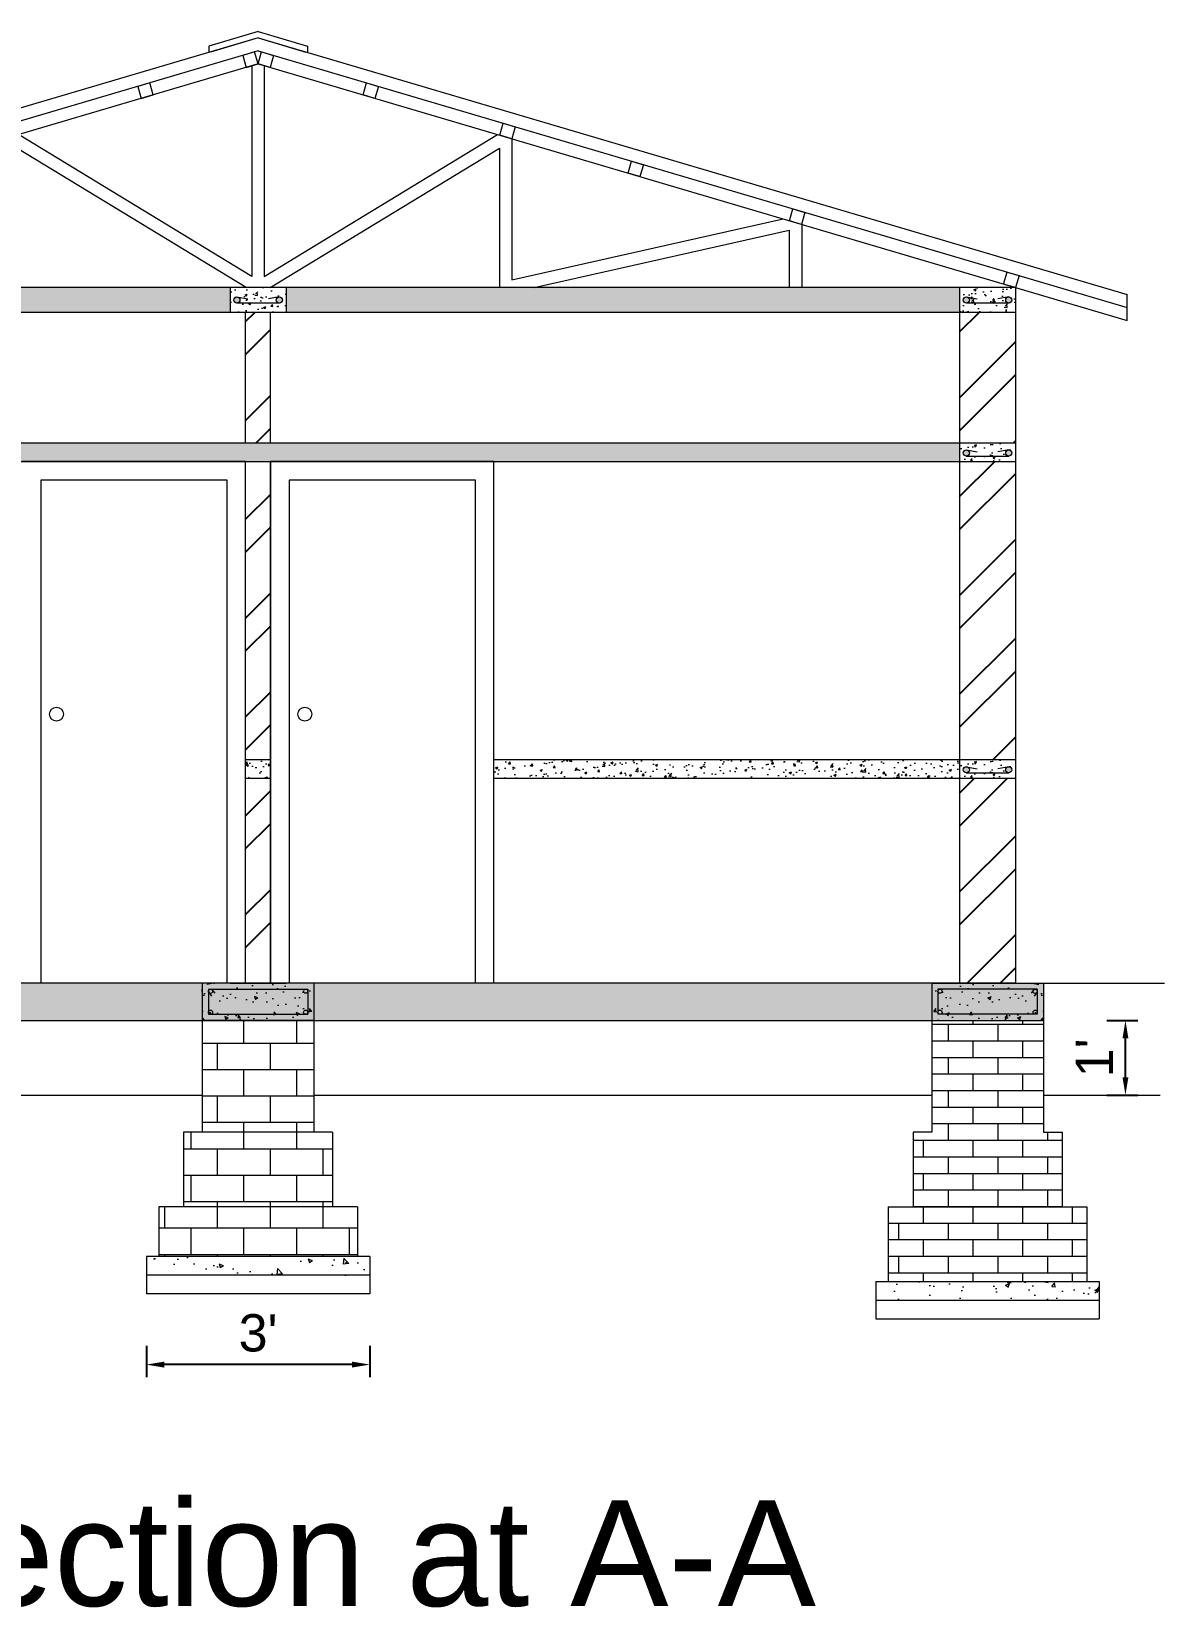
# Model space of a CAD drawing. Header units: inches. Extents: x 100101 to 119806, y -2288 to 8641.
# Drawn here: x 113478.8 to 113661.3, y 766.2 to 1019.9 of the extents above; entities that cross this region are included whole.
import ezdxf

# ---------------------------------------------------------------- set-up
doc = ezdxf.new("R2010")
doc.units = ezdxf.units.IN
doc.header["$LTSCALE"] = 0.5
doc.header["$MEASUREMENT"] = 0
doc.header["$PDMODE"] = 66
for name, color, linetype, lineweight in [('door', 202, 'Continuous', 5), ('steps', 253, 'Continuous', 20), ('WALL - A', 1, 'Continuous', 40)]:
    doc.layers.add(name, color=color, linetype=linetype, lineweight=lineweight)
doc.styles.add('Lettring Text', font='arial.ttf')
doc.styles.get("Standard").update_dxf_attribs({"font": 'arial.ttf'})
doc.dimstyles.new('Copy of Standard', dxfattribs={"dimtxt": 6, "dimasz": 2.875, "dimexe": 2, "dimexo": 4, "dimgap": 2, "dimtad": 1, "dimdec": 0, "dimrnd": 1, "dimzin": 0, "dimdsep": 46, "dimlunit": 4, "dimtxsty": 'Lettring Text', "dimcen": 0.1, "dimclrd": 7, "dimclre": 7, "dimclrt": 7, "dimazin": 0, "dimtfac": 0.645, "dimtdec": 0, "dimtmove": 1, "dimatfit": 0, "dimfxl": 3, "dimfxlon": 1, "dimtfillclr": 256, "dimtolj": 1, "dimtzin": 0, "dimlwd": -1, "dimlwe": -1, "dimarcsym": 2})
pattern_1 = [(45, (-250414.42, 30258.723), (-7.9549513, 7.9549513), []), (45, (-250409.117, 30258.723), (-7.9549513, 7.9549513), [])]
pattern_2 = [(50, (-250414.4205, 30258.723), (3.586300913, -0.313760675), [0.375, -4.125]), (355, (-250414.4205, 30258.723), (-0.693756668, 3.76096067), [0.3, -3.3]), (100.4514445, (-250414.1216, 30258.6967), (2.892544234, 3.447199955), [0.31870096, -3.50571056]), (46.1842, (-250414.4205, 30259.723), (5.336206653, -0.827596404), [0.5625, -6.1875]), (96.6356355, (-250413.976, 30259.654), (4.67330973, 4.870593004), [0.47805171, -5.2585688]), (351.184164, (-250414.4205, 30259.723), (4.673309725, 4.870593), [0.45, -4.950000005]), (21, (-250413.9205, 30259.473), (2.98453526, -2.013094453), [0.375, -4.125]), (326, (-250413.9205, 30259.473), (1.21657666, 3.625750225), [0.3, -3.3]), (71.4514447, (-250413.6718, 30259.305), (4.201111884, 1.612655764), [0.31870095, -3.50571056]), (37.5, (-250414.4205, 30258.7229), (0.0607992766, 1.664469269), [0, -3.26, 0, -3.35, 0, -3.3125]), (7.5, (-250414.4205, 30258.7229), (1.315347687, 1.972058559), [0, -1.91, 0, -3.185, 0, -1.2625]), (327.5, (-250415.5355, 30258.7229), (2.669112181, -0.1127743587), [0, -1.25, 0, -3.9, 0, -5.175]), (317.5, (-250416.0355, 30258.723), (2.915930847, 0.500524912), [0, -1.625, 0, -2.59, 0, -3.675])]
pattern_3 = [(50, (49304.586, 117378.929), (5.73808146, -0.50201708), [0.6, -6.6]), (355, (49304.586, 117378.929), (-1.11001067, 6.01753707), [0.48, -5.28]), (100.4514, (49305.064, 117378.8874), (4.62807505, 5.51551634), [0.50992152, -5.6091369]), (46.1842, (49304.586, 117380.529), (8.5379284, -1.3241521), [0.9, -9.9]), (96.6356, (49305.298, 117380.419), (7.47730164, 7.79294297), [0.7648823, -8.413704]), (351.1842, (49304.586, 117380.529), (7.47729556, 7.7929488), [0.72, -7.92]), (21, (49305.386, 117380.129), (4.77525642, -3.22095113), [0.6, -6.6]), (326, (49305.386, 117380.129), (1.94652266, 5.80120036), [0.48, -5.28]), (71.4514, (49305.784, 117379.861), (6.72178103, 2.58024397), [0.50992152, -5.6091369]), (37.5, (49304.586, 117378.9292), (0.097278843, 2.66315083), [0, -5.216, 0, -5.36, 0, -5.3]), (7.5, (49304.586, 117378.9292), (2.1045563, 3.155293695), [0, -3.056, 0, -5.096, 0, -2.02]), (327.5, (49302.802, 117378.9292), (4.27057949, -0.180438974), [0, -2, 0, -6.24, 0, -8.28]), (317.5, (49302.002, 117378.9292), (4.66548935, 0.80083986), [0, -2.6, 0, -4.144, 0, -5.88])]
pattern_4 = [(130, (177843.58, 117378.929), (-5.73808146, -0.50201708), [0.6, -6.6]), (185, (177843.58, 117378.929), (1.11001067, 6.01753707), [0.48, -5.28]), (79.5486, (177843.1017, 117378.8874), (-4.62807505, 5.51551634), [0.50992152, -5.6091369]), (133.8158, (177843.58, 117380.529), (-8.5379284, -1.3241521), [0.9, -9.9]), (83.3644, (177842.868, 117380.419), (-7.47730164, 7.79294297), [0.7648823, -8.413704]), (188.8158, (177843.58, 117380.529), (-7.47729556, 7.7929488), [0.72, -7.92]), (159, (177842.78, 117380.129), (-4.77525642, -3.22095113), [0.6, -6.6]), (214, (177842.78, 117380.129), (-1.94652266, 5.80120036), [0.48, -5.28]), (108.5486, (177842.382, 117379.861), (-6.72178103, 2.58024397), [0.50992152, -5.6091369]), (142.5, (177843.5799, 117378.9292), (-0.097278843, 2.66315083), [0, -5.216, 0, -5.36, 0, -5.3]), (172.5, (177843.5799, 117378.9292), (-2.1045563, 3.155293695), [0, -3.056, 0, -5.096, 0, -2.02]), (212.5, (177845.3639, 117378.9292), (-4.27057949, -0.180438974), [0, -2, 0, -6.24, 0, -8.28]), (222.5, (177846.164, 117378.9292), (-4.66548935, 0.80083986), [0, -2.6, 0, -4.144, 0, -5.88])]
pattern_5 = [(0, (145711.0537, 80119.564), (0, 4.25), []), (90, (145711.054, 80119.564), (-8.5, 5e-16), [4.25, -4.25]), (90, (145715.304, 80119.564), (-8.5, 5e-16), [-4.25, 4.25])]

# ---------------------------------------------------------------- blocks, each defined once
blk = doc.blocks.new('*D908')
at = {"color": 7, "transparency": 16777216}
for p, q in [((113652.04, 860.71), (113657.04, 860.71)), ((113655.04, 851.58), (113655.04, 857.83)), ((113652.04, 848.7), (113657.04, 848.7))]:
    blk.add_line(p, q, dxfattribs=at)
at = {"color": 7, "linetype": 'ByBlock', "transparency": 16777216}
for points in [[(113654.57, 857.83), (113655.52, 857.83), (113655.04, 860.71)], [(113654.57, 851.58), (113655.52, 851.58), (113655.04, 848.7)]]:
    blk.add_solid(points, dxfattribs=at)
at = {"layer": 'Defpoints', "color": 0, "linetype": 'ByBlock', "transparency": 16777216}
for p in [(113641.83, 860.71), (113655.04, 860.71), (113641.83, 848.7)]:
    blk.add_point(p, dxfattribs=at)
at = {"color": 7, "linetype": 'ByBlock', "lineweight": 5, "transparency": 16777216, "insert": (113650.03, 854.7), "char_height": 6, "attachment_point": 5, "rotation": 90, "style": 'Lettring Text'}
blk.add_mtext("\\A1;1'", dxfattribs=at)
blk = doc.blocks.new('*D906')
at = {"color": 7, "transparency": 16777216}
for p, q in [((113497.33, 808.32), (113497.33, 803.32)), ((113533.33, 808.32), (113533.33, 803.32)), ((113530.46, 805.32), (113500.21, 805.32))]:
    blk.add_line(p, q, dxfattribs=at)
at = {"color": 7, "linetype": 'ByBlock', "transparency": 16777216}
for points in [[(113500.21, 805.8), (113500.21, 804.84), (113497.33, 805.32)], [(113530.46, 805.8), (113530.46, 804.84), (113533.33, 805.32)]]:
    blk.add_solid(points, dxfattribs=at)
at = {"layer": 'Defpoints', "color": 0, "linetype": 'ByBlock', "transparency": 16777216}
for p in [(113497.33, 816.71), (113533.33, 816.71), (113497.33, 805.32)]:
    blk.add_point(p, dxfattribs=at)
at = {"color": 7, "linetype": 'ByBlock', "lineweight": 5, "transparency": 16777216, "insert": (113515.33, 810.39), "char_height": 6, "attachment_point": 5, "style": 'Lettring Text'}
blk.add_mtext("\\A1;3'", dxfattribs=at)

msp = doc.modelspace()

# ---------------------------------------------------------------- hatches: boundary and pattern name
at = {"linetype": 'ByBlock', "lineweight": 5}
h = msp.add_hatch(dxfattribs=at)
h.set_pattern_fill('AR-CONC', scale=0.5, style=0)
h.set_pattern_definition(pattern_2)
h.paths.add_polyline_path([(113510.83, 978.71), (113402.33, 978.71), (113402.33, 974.71), (113510.83, 974.71)])
h = msp.add_hatch(dxfattribs=at)
h.set_pattern_fill('AR-CONC', scale=0.5, style=0)
h.set_pattern_definition(pattern_2)
h.paths.add_polyline_path([(113519.83, 978.71), (113510.83, 978.71), (113510.83, 974.71), (113519.83, 974.71)])
h.paths.add_polyline_path([(113518.77, 976.2, -0.424176), (113518.25, 976.69, -1), (113519.25, 976.69, -0.404321), (113518.77, 976.2), (113511.93, 976.2, -0.424176), (113511.42, 976.69, -1), (113512.41, 976.69, -0.404321), (113511.93, 976.2)], flags=16)
h = msp.add_hatch(color=7, dxfattribs=at)
h.paths.add_polyline_path([(113511.42, 976.69, -0.414214), (113511.92, 977.19), (113512.08, 977.16, -0.315664), (113512.41, 976.69, -1)])
h.paths.add_polyline_path([(113518.58, 977.16), (113518.75, 977.19, -0.414214), (113519.25, 976.69, -0.404321), (113518.77, 976.2), (113518.73, 976.2, -0.404321), (113518.25, 976.69, -0.315664)])
h = msp.add_hatch(dxfattribs=at)
h.set_pattern_fill('AR-CONC', scale=0.5, style=0)
h.set_pattern_definition(pattern_2)
h.paths.add_polyline_path([(113628.33, 974.71), (113628.33, 978.71), (113519.83, 978.71), (113519.83, 974.71)])
h = msp.add_hatch(dxfattribs=at)
h.set_pattern_fill('AR-CONC', scale=0.5, style=0)
h.set_pattern_definition(pattern_2)
h.paths.add_polyline_path([(113637.33, 978.71), (113628.33, 978.71), (113628.33, 974.71), (113637.33, 974.71)])
h.paths.add_polyline_path([(113636.27, 976.2, -0.424176), (113635.75, 976.69, -1), (113636.75, 976.69, -0.404321), (113636.27, 976.2), (113629.43, 976.2, -0.424176), (113628.92, 976.69, -1), (113629.91, 976.69, -0.404321), (113629.43, 976.2)], flags=16)
h = msp.add_hatch(color=7, dxfattribs=at)
h.paths.add_polyline_path([(113628.92, 976.69, -0.414214), (113629.42, 977.19), (113629.58, 977.16, -0.315664), (113629.91, 976.69, -1)])
h.paths.add_polyline_path([(113636.08, 977.16), (113636.25, 977.19, -0.414214), (113636.75, 976.69, -0.404321), (113636.27, 976.2), (113636.23, 976.2, -0.404321), (113635.75, 976.69, -0.315664)])
h = msp.add_hatch(dxfattribs=at)
h.set_pattern_fill('AR-CONC', scale=0.5, style=0)
h.set_pattern_definition(pattern_2)
h.paths.add_polyline_path([(113628.33, 950.71), (113628.33, 953.71), (113402.33, 953.71), (113402.33, 950.71)])
h = msp.add_hatch(dxfattribs=at)
h.set_pattern_fill('AR-CONC', scale=0.5, style=0)
h.set_pattern_definition([(50, (67389.4078, 69758.4582), (3.58630091, -0.31376067), [0.375, -4.125]), (355, (67389.4078, 69758.4582), (-0.69375667, 3.76096067), [0.3, -3.3]), (100.4514, (67389.7066, 69758.432), (2.89254691, 3.44719771), [0.31870095, -3.50571056]), (46.1842, (67389.4078, 69759.458), (5.33620524, -0.82759507), [0.5625, -6.1875]), (96.6356, (67389.8524, 69759.389), (4.67331353, 4.87058935), [0.47805144, -5.258565]), (351.1842, (67389.408, 69759.458), (4.67330973, 4.870593), [0.45, -4.95]), (21, (67389.9078, 69759.2082), (2.98453526, -2.01309445), [0.375, -4.125]), (326, (67389.9078, 69759.2082), (1.21657666, 3.62575023), [0.3, -3.3]), (71.4514, (67390.1565, 69759.0404), (4.20111314, 1.61265248), [0.31870095, -3.50571056]), (37.5, (67389.4078, 69758.4582), (0.060799277, 1.66446927), [0, -3.26, 0, -3.35, 0, -3.3125]), (7.5, (67389.4078, 69758.4582), (1.315347687, 1.97205856), [0, -1.91, 0, -3.185, 0, -1.2625]), (327.5, (67388.2928, 69758.4582), (2.66911218, -0.112774359), [0, -1.25, 0, -3.9, 0, -5.175]), (317.5, (67387.7928, 69758.4582), (2.91593085, 0.50052491), [0, -1.625, 0, -2.59, 0, -3.675])])
h.paths.add_polyline_path([(113637.33, 953.71), (113628.33, 953.71), (113628.33, 950.71), (113637.33, 950.71)])
h.paths.add_polyline_path([(113636.23, 951.57, -0.404321), (113635.75, 952.07, -1), (113636.75, 952.07, -0.424176), (113636.23, 951.57), (113629.43, 951.57, -0.424176), (113628.92, 952.07, -1), (113629.91, 952.07, -0.404321), (113629.43, 951.57)], flags=16)
h = msp.add_hatch(color=7, dxfattribs=at)
h.paths.add_polyline_path([(113636.75, 952.07, 0.414214), (113636.25, 952.56), (113636.08, 952.53, 0.315664), (113635.75, 952.07, 1)])
h.paths.add_polyline_path([(113629.58, 952.53), (113629.42, 952.56, 0.414214), (113628.92, 952.07, 0.404321), (113629.4, 951.57), (113629.43, 951.57, 0.404321), (113629.91, 952.07, 0.315664)])
h = msp.add_hatch(dxfattribs=at)
h.set_pattern_fill('AR-CONC', scale=0.5, style=0)
h.set_pattern_definition(pattern_2)
h.paths.add_polyline_path([(113517.33, 899.71), (113517.33, 902.71), (113513.33, 902.71), (113513.33, 899.71)])
h = msp.add_hatch(dxfattribs=at)
h.set_pattern_fill('AR-CONC', scale=0.5, style=0)
h.set_pattern_definition(pattern_2)
h.paths.add_polyline_path([(113553.33, 902.71), (113553.33, 899.71), (113628.33, 899.71), (113628.33, 902.71)])
h = msp.add_hatch(dxfattribs=at)
h.set_pattern_fill('AR-CONC', scale=0.5, style=0)
h.set_pattern_definition([(50, (67389.4078, 69707.4582), (3.58630091, -0.31376067), [0.375, -4.125]), (355, (67389.4078, 69707.4582), (-0.69375667, 3.76096067), [0.3, -3.3]), (100.4514, (67389.7066, 69707.432), (2.89254691, 3.44719771), [0.31870095, -3.50571056]), (46.1842, (67389.4078, 69708.458), (5.33620524, -0.82759507), [0.5625, -6.1875]), (96.6356, (67389.8524, 69708.389), (4.67331353, 4.87058935), [0.47805144, -5.258565]), (351.1842, (67389.408, 69708.458), (4.67330973, 4.870593), [0.45, -4.95]), (21, (67389.9078, 69708.2082), (2.98453526, -2.01309445), [0.375, -4.125]), (326, (67389.9078, 69708.2082), (1.21657666, 3.62575023), [0.3, -3.3]), (71.4514, (67390.1565, 69708.0404), (4.20111314, 1.61265248), [0.31870095, -3.50571056]), (37.5, (67389.4078, 69707.4582), (0.060799277, 1.66446927), [0, -3.26, 0, -3.35, 0, -3.3125]), (7.5, (67389.4078, 69707.4582), (1.315347687, 1.97205856), [0, -1.91, 0, -3.185, 0, -1.2625]), (327.5, (67388.2928, 69707.4582), (2.66911218, -0.112774359), [0, -1.25, 0, -3.9, 0, -5.175]), (317.5, (67387.7928, 69707.4582), (2.91593085, 0.50052491), [0, -1.625, 0, -2.59, 0, -3.675])])
h.paths.add_polyline_path([(113637.33, 902.71), (113628.33, 902.71), (113628.33, 899.71), (113637.33, 899.71)])
h.paths.add_polyline_path([(113636.23, 900.57, -0.404321), (113635.75, 901.07, -1), (113636.75, 901.07, -0.424176), (113636.23, 900.57), (113629.43, 900.57, -0.424176), (113628.92, 901.07, -1), (113629.91, 901.07, -0.404321), (113629.43, 900.57)], flags=16)
h = msp.add_hatch(color=7, dxfattribs=at)
h.paths.add_polyline_path([(113636.75, 901.07, 0.414214), (113636.25, 901.56), (113636.08, 901.53, 0.315664), (113635.75, 901.07, 1)])
h.paths.add_polyline_path([(113629.58, 901.53), (113629.42, 901.56, 0.414214), (113628.92, 901.07, 0.404321), (113629.4, 900.57), (113629.43, 900.57, 0.404321), (113629.91, 901.07, 0.315664)])
at = {"layer": 'door', "ltscale": 0.5}
h = msp.add_hatch(dxfattribs=at)
h.set_pattern_fill('AR-CONC', color=256, scale=0.8, style=0)
h.set_pattern_definition(pattern_4)
h.paths.add_polyline_path([(113524.33, 866.71), (113524.33, 860.71), (113506.33, 860.71), (113506.33, 865.76), (113506.33, 866.71)])
h.paths.add_polyline_path([(113523.33, 861.71), (113523.33, 865.76), (113523.03, 865.76, 0.049683), (113522.97, 865.76), (113507.33, 865.76), (113507.33, 861.71)], flags=16)
h.paths.add_polyline_path([(113508.01, 865.42, 1), (113507.34, 865.42, 1)], flags=0)
h.paths.add_polyline_path([(113508, 862.04, 1), (113507.33, 862.04, 1)], flags=16)
h.paths.add_polyline_path([(113523.33, 862.04, 1), (113522.66, 862.04, 1)], flags=16)
h = msp.add_hatch(dxfattribs=at)
h.set_pattern_fill('AR-CONC', color=256, scale=0.8, style=0)
h.set_pattern_definition(pattern_4)
h.paths.add_polyline_path([(113507.33, 865.76), (113523.33, 865.76), (113523.33, 861.71), (113507.33, 861.71)])
h = msp.add_hatch(dxfattribs=at)
h.set_pattern_fill('AR-CONC', color=256, scale=0.8, style=0)
h.set_pattern_definition(pattern_3)
h.paths.add_polyline_path([(113641.83, 866.71), (113623.83, 866.71), (113623.83, 860.71), (113641.83, 860.71), (113641.83, 865.76)])
h.paths.add_polyline_path([(113640.83, 865.76), (113640.83, 861.71), (113624.83, 861.71), (113624.83, 865.76), (113625.13, 865.76, -0.049683), (113625.2, 865.76)], flags=16)
h.paths.add_polyline_path([(113640.83, 865.42, -1), (113640.16, 865.42, -1)], flags=0)
h.paths.add_polyline_path([(113640.83, 862.04, -1), (113640.16, 862.04, -1)], flags=16)
h.paths.add_polyline_path([(113625.5, 862.04, -1), (113624.83, 862.04, -1)], flags=16)
h = msp.add_hatch(dxfattribs=at)
h.set_pattern_fill('AR-CONC', color=256, scale=0.8, style=0)
h.set_pattern_definition(pattern_3)
h.paths.add_polyline_path([(113640.83, 865.76), (113624.83, 865.76), (113624.83, 861.71), (113640.83, 861.71)])
h = msp.add_hatch(color=256, dxfattribs=at)
h.paths.add_polyline_path([(113625.5, 865.43, 0.385424), (113625.2, 865.76), (113625.13, 865.76, 0.385424), (113624.83, 865.43, 1)])
h.paths.add_polyline_path([(113624.83, 862.04, 1), (113625.5, 862.04, 1)])
h.paths.add_polyline_path([(113640.16, 865.42, 1), (113640.83, 865.42, 1)])
h.paths.add_polyline_path([(113640.16, 862.04, 1), (113640.83, 862.04, 1)])
h = msp.add_hatch(dxfattribs=at)
h.set_pattern_fill('BRICK', color=256, scale=17, style=0)
h.set_pattern_definition(pattern_5)
h.paths.add_polyline_path([(113503.33, 842.71), (113527.33, 842.71), (113527.33, 830.71), (113506.33, 830.71), (113503.33, 830.71)])
h.paths.add_polyline_path([(113506.33, 860.71), (113524.33, 860.71), (113524.33, 854.71), (113524.33, 842.71), (113506.33, 842.71)])
h = msp.add_hatch(dxfattribs=at)
h.set_pattern_fill('AR-BRSTD', color=256)
h.set_pattern_definition([(0, (-41769.488, 27754.1348), (0, 2.667), []), (90, (-41769.488, 27754.135), (-4, 2.667), [2.667, -2.667])])
h.paths.add_polyline_path([(113641.83, 860.71), (113623.83, 860.71), (113623.83, 842.71), (113641.83, 842.71)])
h.paths.add_polyline_path([(113644.83, 842.71), (113620.83, 842.71), (113620.83, 830.71), (113641.83, 830.71), (113644.83, 830.71)])
h.paths.add_polyline_path([(113648.83, 830.71), (113641.83, 830.71), (113620.83, 830.71), (113616.83, 830.71), (113616.83, 818.71), (113648.83, 818.71)])
h = msp.add_hatch(dxfattribs=at)
h.set_pattern_fill('BRICK', color=256, scale=17, style=0)
h.set_pattern_definition(pattern_5)
h.paths.add_polyline_path([(113499.33, 830.71), (113531.33, 830.71), (113531.33, 822.71), (113499.33, 822.71)])
h = msp.add_hatch(dxfattribs=at)
h.set_pattern_fill('AR-CONC', color=256, style=0)
h.set_pattern_definition([(130, (118097.0724, 69265.588), (-7.17260183, -0.62752135), [0.75, -8.25]), (185, (118097.0724, 69265.588), (1.3875133, 7.5219213), [0.6, -6.6]), (79.5486, (118096.475, 69265.5356), (-5.7850938, 6.8943954), [0.6374019, -7.0114211]), (133.8158, (118097.072, 69267.588), (-10.6724105, -1.6551901), [1.125, -12.375]), (83.3644, (118096.183, 69267.45), (-9.346627, 9.7411787), [0.9561029, -10.51713]), (188.8158, (118097.072, 69267.588), (-9.3466195, 9.741186), [0.9, -9.9]), (159, (118096.0724, 69267.088), (-5.9690705, -4.0261889), [0.75, -8.25]), (214, (118096.0724, 69267.088), (-2.4331533, 7.25150045), [0.6, -6.6]), (108.5486, (118095.575, 69266.752), (-8.4022263, 3.225305), [0.6374019, -7.0114211]), (142.5, (118097.0724, 69265.5879), (-0.12159855, 3.32893854), [0, -6.52, 0, -6.7, 0, -6.625]), (172.5, (118097.0724, 69265.588), (-2.63069537, 3.94411712), [0, -3.82, 0, -6.37, 0, -2.525]), (212.5, (118099.3024, 69265.5879), (-5.33822436, -0.22554872), [0, -2.5, 0, -7.8, 0, -10.35]), (222.5, (118100.3024, 69265.588), (-5.8318617, 1.00104982), [0, -3.25, 0, -5.18, 0, -7.35])])
h.paths.add_polyline_path([(113533.33, 822.71), (113533.33, 819.71), (113518.78, 819.71), (113518.78, 822.71)])
h.paths.add_polyline_path([(113518.78, 819.71), (113497.33, 819.71), (113497.33, 822.71), (113518.78, 822.71)])
h = msp.add_hatch(dxfattribs=at)
h.set_pattern_fill('AR-CONC', color=256, style=0)
h.set_pattern_definition([(50, (108865.0935, 69261.588), (7.17260183, -0.62752135), [0.75, -8.25]), (355, (108865.0935, 69261.588), (-1.3875133, 7.5219213), [0.6, -6.6]), (100.4514, (108865.691, 69261.5356), (5.7850938, 6.8943954), [0.6374019, -7.0114211]), (46.1842, (108865.0935, 69263.588), (10.6724105, -1.6551901), [1.125, -12.375]), (96.6356, (108865.983, 69263.45), (9.346627, 9.7411787), [0.9561029, -10.51713]), (351.1842, (108865.094, 69263.588), (9.3466195, 9.741186), [0.9, -9.9]), (21, (108866.0935, 69263.088), (5.9690705, -4.0261889), [0.75, -8.25]), (326, (108866.0935, 69263.088), (2.4331533, 7.25150045), [0.6, -6.6]), (71.4514, (108866.591, 69262.752), (8.4022263, 3.225305), [0.6374019, -7.0114211]), (37.5, (108865.0935, 69261.5879), (0.12159855, 3.32893854), [0, -6.52, 0, -6.7, 0, -6.625]), (7.5, (108865.0935, 69261.588), (2.63069537, 3.94411712), [0, -3.82, 0, -6.37, 0, -2.525]), (327.5, (108862.8635, 69261.5879), (5.33822436, -0.22554872), [0, -2.5, 0, -7.8, 0, -10.35]), (317.5, (108861.8635, 69261.588), (5.8318617, 1.00104982), [0, -3.25, 0, -5.18, 0, -7.35])])
h.paths.add_polyline_path([(113650.83, 818.71), (113614.83, 818.71), (113614.83, 815.71), (113650.83, 815.71)])
at = {"layer": 'steps', "ltscale": 0.3}
h = msp.add_hatch(dxfattribs=at)
h.set_pattern_fill('AR-CONC', scale=0.8, style=0)
h.set_pattern_definition([(50, (113532.833, 863.707), (5.73808, -0.50202), [0.6, -6.6]), (355, (113532.833, 863.707), (-1.11, 6.01754), [0.48, -5.28]), (100.4514, (113533.311, 863.6654), (4.62807, 5.51552), [0.50992, -5.60914]), (46.184, (113532.833, 865.307), (8.53793, -1.32415), [0.9, -9.9]), (96.636, (113533.5445, 865.197), (7.4773, 7.79295), [0.7649, -8.4137]), (351.184, (113532.833, 865.307), (7.4773, 7.79295), [0.72, -7.92]), (21, (113533.633, 864.907), (4.77526, -3.22095), [0.6, -6.6]), (326, (113533.633, 864.907), (1.94652, 5.8012), [0.48, -5.28]), (71.4514, (113534.031, 864.639), (6.72178, 2.58025), [0.50992, -5.60914]), (37.5, (113532.833, 863.7072), (0.09728, 2.66315), [0, -5.216, 0, -5.36, 0, -5.3]), (7.5, (113532.833, 863.7072), (2.104556, 3.155294), [0, -3.056, 0, -5.096, 0, -2.02]), (327.5, (113531.049, 863.7072), (4.27058, -0.18044), [0, -2, 0, -6.24, 0, -8.28]), (317.5, (113530.249, 863.7072), (4.66549, 0.80084), [0, -2.6, 0, -4.144, 0, -5.88])])
h.paths.add_polyline_path([(113523.83, 866.71), (113406.83, 866.71), (113406.83, 860.71), (113523.83, 860.71)])
h.paths.add_polyline_path([(113641.83, 866.71), (113523.83, 866.71), (113523.83, 860.71), (113641.83, 860.71)])
at = {"layer": 'WALL - A', "lineweight": 25}
h = msp.add_hatch(dxfattribs=at)
h.set_pattern_fill('ANSI32', color=256, scale=30, style=0)
h.set_pattern_definition(pattern_1)
h.paths.add_polyline_path([(113517.33, 974.71), (113513.33, 974.71), (113513.33, 953.71), (113517.33, 953.71)])
h = msp.add_hatch(dxfattribs=at)
h.set_pattern_fill('ANSI32', color=256, scale=30, style=0)
h.set_pattern_definition(pattern_1)
h.paths.add_polyline_path([(113628.33, 953.71), (113637.33, 953.71), (113637.33, 974.71), (113628.33, 974.71)])
h = msp.add_hatch(dxfattribs=at)
h.set_pattern_fill('ANSI32', color=256, scale=30, style=0)
h.set_pattern_definition(pattern_1)
h.paths.add_polyline_path([(113517.33, 950.71), (113513.33, 950.71), (113513.33, 902.71), (113517.33, 902.71)])
h = msp.add_hatch(dxfattribs=at)
h.set_pattern_fill('ANSI32', color=256, scale=30, style=0)
h.set_pattern_definition(pattern_1)
h.paths.add_polyline_path([(113637.33, 950.71), (113628.33, 950.71), (113628.33, 902.71), (113637.33, 902.71)])
h = msp.add_hatch(dxfattribs=at)
h.set_pattern_fill('ANSI32', color=256, scale=30, style=0)
h.set_pattern_definition(pattern_1)
h.paths.add_polyline_path([(113517.33, 899.71), (113513.33, 899.71), (113513.33, 866.71), (113517.33, 866.71)])
h = msp.add_hatch(dxfattribs=at)
h.set_pattern_fill('ANSI32', color=256, scale=30, style=0)
h.set_pattern_definition(pattern_1)
h.paths.add_polyline_path([(113637.33, 899.71), (113628.33, 899.71), (113628.33, 866.71), (113637.33, 866.71)])

# ---------------------------------------------------------------- linework, layer by layer
at = {"color": 7, "linetype": 'ByBlock', "lineweight": 5}
for p, q in [((113511.92, 977.19), (113513.66, 976.88)), ((113518.75, 977.19), (113517, 976.88)), ((113637.33, 978.71), (113628.33, 978.71)), ((113629.42, 977.19), (113631.16, 976.88)), ((113636.25, 977.19), (113634.5, 976.88)), ((113518.77, 976.2), (113511.92, 976.2)), ((113637.33, 974.71), (113628.33, 974.71)), ((113636.27, 976.2), (113629.42, 976.2)), ((113628.33, 953.71), (113637.33, 953.71)), ((113629.4, 951.57), (113636.25, 951.57)), ((113629.42, 952.56), (113631.16, 952.25)), ((113636.25, 952.56), (113634.5, 952.25)), ((113628.33, 950.71), (113637.33, 950.71)), ((113628.33, 950.71), (113637.33, 950.71)), ((113628.33, 902.71), (113637.33, 902.71)), ((113629.42, 901.56), (113631.16, 901.25)), ((113636.25, 901.56), (113634.5, 901.25)), ((113628.33, 899.71), (113637.33, 899.71)), ((113628.33, 899.71), (113637.33, 899.71)), ((113629.4, 900.57), (113636.25, 900.57)), ((113641.83, 848.7), (113660.61, 848.7))]:
    msp.add_line(p, q, dxfattribs=at)
at = {"color": 7, "linetype": 'ByBlock', "lineweight": 5, "ltscale": 10}
for p, q in [((113406.83, 848.7), (113506.33, 848.71)), ((113524.33, 848.7), (113623.83, 848.7))]:
    msp.add_line(p, q, dxfattribs=at)
at = {"color": 7, "linetype": 'ByBlock', "lineweight": 5}
for centre in [(113511.92, 976.69), (113518.75, 976.69), (113629.42, 976.69), (113636.25, 976.69), (113629.42, 952.07), (113636.25, 952.07), (113629.42, 901.07), (113636.25, 901.07)]:
    msp.add_circle(centre, 0.496, dxfattribs=at)
at = {"layer": 'door', "ltscale": 0.5}
for p, q in [((113515.33, 1019.92), (113507.38, 1017.57)), ((113515.33, 1019.92), (113523.29, 1017.57)), ((113515.33, 1018.88), (113375.33, 977.57)), ((113507.38, 1017.57), (113507.38, 1016.53)), ((113515.33, 1018.88), (113507.66, 1016.61)), ((113515.33, 1018.88), (113655.33, 977.57)), ((113515.33, 1018.88), (113523.01, 1016.61)), ((113523.29, 1017.57), (113523.29, 1016.53)), ((113515.33, 1016.79), (113375.33, 975.48)), ((113515.33, 1016.79), (113655.33, 975.48)), ((113515.33, 1014.71), (113375.33, 973.4)), ((113514.33, 1014.41), (113514.33, 980.48)), ((113515.33, 1014.71), (113655.33, 973.4)), ((113516.33, 1014.41), (113516.33, 980.48)), ((113514.33, 980.48), (113476.74, 1003.32)), ((113516.33, 980.48), (113553.92, 1003.32)), ((113556.22, 1002.64), (113556.22, 979.96)), ((113513.41, 978.71), (113476.45, 1001.16)), ((113517.26, 978.71), (113554.22, 1001.16)), ((113554.22, 1001.16), (113554.22, 978.71)), ((113556.22, 979.96), (113599.91, 989.75)), ((113559.79, 978.71), (113600.89, 987.92)), ((113600.89, 987.92), (113600.89, 978.71)), ((113602.89, 988.87), (113602.89, 978.71)), ((113637.33, 978.71), (113393.33, 978.71)), ((113510.83, 978.71), (113510.83, 974.71)), ((113519.83, 978.71), (113519.83, 974.71)), ((113628.33, 978.71), (113628.33, 974.71)), ((113637.33, 978.71), (113637.33, 866.71)), ((113655.33, 973.4), (113655.33, 977.57)), ((113637.33, 974.71), (113393.33, 974.71)), ((113513.33, 953.71), (113513.33, 974.71)), ((113517.33, 953.71), (113517.33, 974.71)), ((113628.33, 974.71), (113628.33, 866.71)), ((113393.33, 953.71), (113637.33, 953.71)), ((113393.33, 950.71), (113637.33, 950.71)), ((113513.33, 866.71), (113513.33, 950.71)), ((113517.33, 866.71), (113517.33, 950.71)), ((113513.33, 902.71), (113517.33, 902.71)), ((113553.33, 902.71), (113637.33, 902.71)), ((113513.33, 899.71), (113517.33, 899.71)), ((113553.33, 899.71), (113637.33, 899.71)), ((113637.33, 866.71), (113393.33, 866.71)), ((113524.33, 866.71), (113506.33, 866.71)), ((113506.33, 866.71), (113506.33, 842.71)), ((113506.33, 865.4), (113506.33, 865.76)), ((113507.33, 865.76), (113523.33, 865.76)), ((113507.33, 865.76), (113507.33, 861.71)), ((113507.33, 865.31), (113507.84, 864.65)), ((113507.84, 865.76), (113508.34, 865.11)), ((113510.83, 866.71), (113519.83, 866.71)), ((113510.83, 866.71), (113519.83, 866.71)), ((113523.33, 865.76), (113523.33, 861.71)), ((113524.33, 866.71), (113524.33, 842.71)), ((113623.83, 866.71), (113641.83, 866.71)), ((113623.83, 866.71), (113623.83, 842.71)), ((113640.83, 865.76), (113624.83, 865.76)), ((113624.83, 865.76), (113624.83, 861.71)), ((113628.33, 866.71), (113637.33, 866.71)), ((113628.33, 866.71), (113637.33, 866.71)), ((113637.33, 866.71), (113628.33, 866.71)), ((113628.33, 866.71), (113637.33, 866.71)), ((113637.33, 866.71), (113661.33, 866.71)), ((113640.33, 865.76), (113639.83, 865.11)), ((113640.83, 865.31), (113640.33, 864.65)), ((113640.83, 865.76), (113640.83, 861.71)), ((113641.83, 866.71), (113641.83, 842.71)), ((113393.33, 860.71), (113637.33, 860.71)), ((113524.33, 860.71), (113506.33, 860.71)), ((113507.33, 861.71), (113523.33, 861.71)), ((113623.83, 860.71), (113641.83, 860.71)), ((113640.83, 861.71), (113624.83, 861.71)), ((113506.33, 858.71), (113506.33, 848.71)), ((113527.33, 842.71), (113503.33, 842.71)), ((113503.33, 842.71), (113503.33, 830.71)), ((113527.33, 842.71), (113527.33, 830.71)), ((113620.83, 842.71), (113620.83, 830.71)), ((113623.83, 842.71), (113620.83, 842.71)), ((113641.83, 842.71), (113644.83, 842.71)), ((113644.83, 842.71), (113644.83, 830.71)), ((113531.33, 830.71), (113499.33, 830.71)), ((113499.33, 830.71), (113499.33, 822.71)), ((113531.33, 830.71), (113531.33, 822.71)), ((113616.83, 830.71), (113641.83, 830.71)), ((113616.83, 830.71), (113616.83, 818.71)), ((113641.83, 830.71), (113648.83, 830.71)), ((113648.83, 830.71), (113648.83, 818.71)), ((113533.33, 822.71), (113497.33, 822.71)), ((113497.33, 822.71), (113497.33, 816.71)), ((113533.33, 822.71), (113533.33, 816.71)), ((113533.33, 819.71), (113497.33, 819.71)), ((113614.83, 818.71), (113650.83, 818.71)), ((113614.83, 818.71), (113614.83, 812.71)), ((113650.83, 818.71), (113650.83, 812.71)), ((113533.33, 816.71), (113497.33, 816.71)), ((113614.83, 815.71), (113650.83, 815.71)), ((113614.83, 812.71), (113650.83, 812.71))]:
    msp.add_line(p, q, dxfattribs=at)
for points in [[(113514.77, 1016.63), (113512.85, 1016.06), (113513.41, 1014.14), (113515.33, 1014.71)], [(113515.9, 1016.63), (113517.82, 1016.06), (113517.25, 1014.14), (113515.33, 1014.71)], [(113497.87, 1011.64), (113495.95, 1011.07), (113496.51, 1009.15), (113498.43, 1009.72)], [(113532.8, 1011.64), (113534.72, 1011.07), (113534.15, 1009.15), (113532.23, 1009.72)], [(113554.83, 1005.14), (113556.74, 1004.57), (113556.18, 1002.65), (113554.26, 1003.22)], [(113575.49, 999.04), (113577.41, 998.48), (113576.84, 996.56), (113574.92, 997.12)], [(113601.49, 991.37), (113603.41, 990.8), (113602.84, 988.88), (113600.93, 989.45)], [(113635.98, 981.19), (113637.9, 980.63), (113637.33, 978.71), (113635.41, 979.27)]]:
    msp.add_lwpolyline(points, close=True, dxfattribs=at)
for centre, radius in [((113482.85, 910.02), 1.12), ((113522.85, 910.02), 1.12), ((113507.67, 865.42), 0.335), ((113523, 865.43), 0.335), ((113625.17, 865.43), 0.335), ((113640.49, 865.42), 0.335), ((113507.67, 862.04), 0.335), ((113523, 862.04), 0.335), ((113625.17, 862.04), 0.335), ((113640.5, 862.04), 0.335)]:
    msp.add_circle(centre, radius, dxfattribs=at)
at = {"layer": 'steps', "color": 7, "ltscale": 0.3}
for p, q in [((113513.33, 950.71), (113477.33, 950.71)), ((113513.33, 866.71), (113513.33, 950.71)), ((113517.33, 950.71), (113517.33, 866.71)), ((113553.33, 950.71), (113517.33, 950.71)), ((113553.33, 866.71), (113553.33, 950.71)), ((113480.33, 947.71), (113480.33, 866.71)), ((113510.33, 947.71), (113480.33, 947.71)), ((113510.33, 866.71), (113510.33, 947.71)), ((113520.33, 947.71), (113520.33, 866.71)), ((113550.33, 947.71), (113520.33, 947.71)), ((113550.33, 866.71), (113550.33, 947.71))]:
    msp.add_line(p, q, dxfattribs=at)

# ---------------------------------------------------------------- texts
at = {"color": 7, "linetype": 'ByBlock', "lineweight": 5, "insert": (113529.3, 779.84), "char_height": 6, "width": 232.9624, "attachment_point": 5}
msp.add_mtext('{\\fArial CE|b0|i0|c238|p34;\\P\\H2.8333x;Section at A-A}', dxfattribs=at)

# ---------------------------------------------------------------- dimensions: what is measured, and where the dimension line sits
at = {"color": 7, "linetype": 'ByBlock', "lineweight": 5}
dim = msp.add_linear_dim(base=(113655.04, 860.71), p1=(113641.83, 848.7), p2=(113641.83, 860.71), angle=90, dimstyle='Copy of Standard', dxfattribs=at)
dim.commit()
dim.dimension.update_dxf_attribs({"geometry": '*D908', "text_midpoint": (113650.03, 854.7)})
dim = msp.add_linear_dim(base=(113497.33, 805.32), p1=(113533.33, 816.71), p2=(113497.33, 816.71), dimstyle='Copy of Standard', dxfattribs=at)
dim.commit()
dim.dimension.update_dxf_attribs({"geometry": '*D906', "text_midpoint": (113515.33, 810.39)})

doc.saveas('drawing.dxf')
